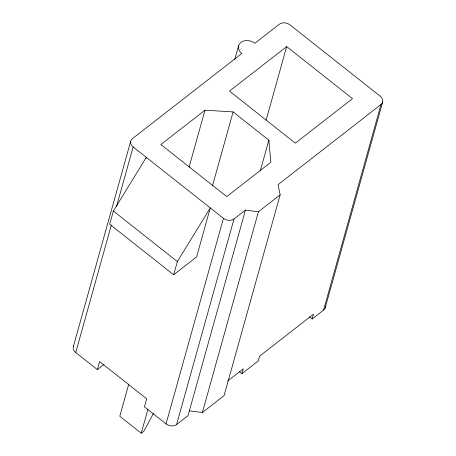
<?xml version="1.0" encoding="UTF-8"?>
<svg xmlns="http://www.w3.org/2000/svg" width="456" height="456" viewBox="0 0 456 456"><rect width="100%" height="100%" fill="white"/><g stroke="black" fill="none" stroke-linecap="round" stroke-linejoin="round"><path stroke-width="0.68" d="M73.302 346.765L130.701 141.183M145.931 158.722L146.313 157.366L113.373 211.02L109.685 224.221L173.65 274.78L196.604 256.91L210.279 207.925L177.338 261.579L173.65 274.78M103.911 364.549L97.379 369.639L75.742 352.534L111.327 225.076M116.497 206.574L133.141 146.952A7.592 5.717 15.6 0 1 132.4 138.675L241.834 53.455A10.129 7.621 15.6 0 1 240.842 42.419A10.129 7.621 15.6 0 1 254.904 43.28L279.403 24.202A7.592 5.717 15.6 0 1 289.948 24.846L380.258 96.227A7.592 5.717 15.6 0 1 380.999 104.504L323.6 310.086L312.166 318.989L309.385 316.789M97.379 369.639L99.619 361.608L146.655 398.783L144.415 406.815L166.052 423.915A7.592 5.717 15.6 0 0 176.597 424.559L188.026 415.655L245.431 210.079L258.432 211.761L280.144 194.855L278.097 184.64L380.999 104.504M189.092 167.147L204.989 110.192L233.107 111.914L268.858 140.169L270.841 162.245L226.74 196.587L160.888 144.535L204.989 110.192M128.763 384.123L119.797 416.248L141.246 433.2L143.936 431.102L153.541 413.21M234.76 59.468L238.585 45.76M141.246 433.2L147.921 409.277M212.416 186.019L233.107 111.914M166.052 423.915L223.451 218.333L133.141 146.952M176.597 424.559L233.996 218.983L245.431 210.079M266.161 120.019L286.659 46.597L352.511 98.644L295.34 143.161L229.493 91.114L286.659 46.597M260.233 171.046L268.858 140.169M189.377 410.839L202.379 412.52L258.432 211.761M280.144 194.855L224.09 395.614L202.379 412.52M239.149 371.48L241.931 373.681L243.276 368.864L227.63 381.051M312.166 318.989L313.511 314.173L259.612 356.147L258.267 360.964L241.931 373.681M325.299 307.578L382.698 102.001M113.373 211.02L177.338 261.579M233.996 218.983A7.592 5.717 15.6 0 1 223.451 218.333M325.413 306.079A7.592 5.717 15.6 0 1 323.6 310.086M75.742 352.534A7.592 5.717 15.6 0 1 73.553 346.058"/></g></svg>
